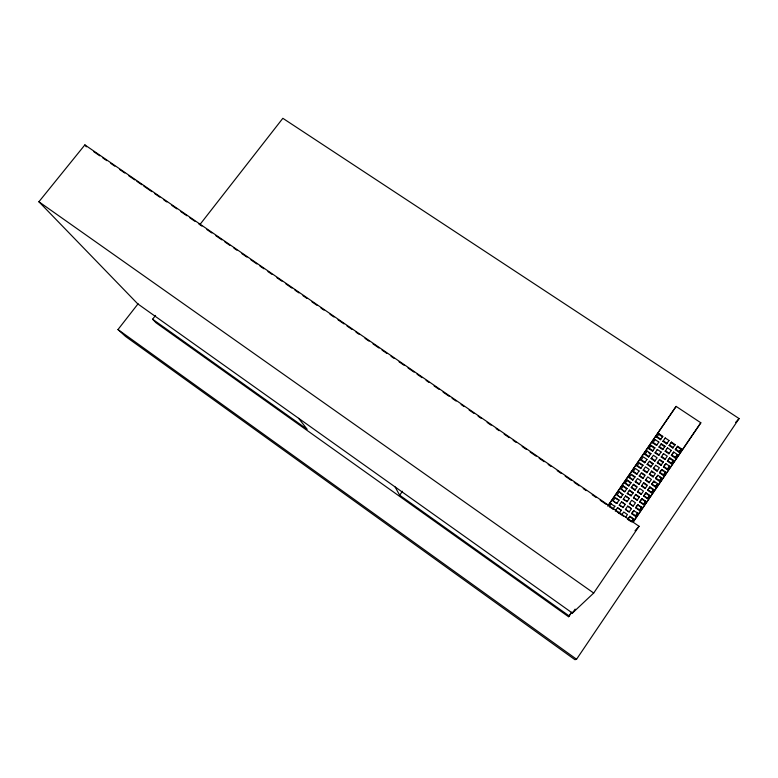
<?xml version="1.0" encoding="UTF-8"?>
<svg xmlns="http://www.w3.org/2000/svg" width="778" height="778" viewBox="0 0 778 778"><rect width="100%" height="100%" fill="white"/><g stroke="black" fill="none" stroke-linecap="round" stroke-linejoin="round"><path stroke-width="1.17" d="M611.061 503.852L614.766 506.4M613.064 500.925L616.779 503.473L613.064 500.925L615.32 497.609L619.035 500.157L616.001 498.64M617.071 495.08L620.786 497.619L617.071 495.08L619.327 491.754L622.779 494.701L619.327 491.754M621.077 489.255L621.33 488.837L624.783 491.784L621.077 489.255L623.334 485.919L627.049 488.458L626.776 488.866L623.071 486.338L623.334 485.919M625.065 483.43L625.337 483.002L629.052 485.54L628.77 485.958L625.065 483.43L627.331 480.094L631.046 482.623L630.764 483.05L627.058 480.522L627.331 480.094M629.052 477.614L629.334 477.177L633.039 479.705L632.757 480.143L629.052 477.614L631.328 474.269L635.033 476.797L634.751 477.235M633.029 471.818L633.321 471.371L637.026 473.89L636.735 474.337L633.029 471.818L635.305 468.463L639.02 470.982L638.719 471.439M637.007 466.032L637.299 465.565L641.004 468.084L640.702 468.541L637.007 466.032L639.283 462.667L642.998 465.176L642.686 465.643M640.965 460.245L641.266 459.769L644.981 462.278L644.67 462.754L640.965 460.245L643.25 456.881L646.965 459.39L646.654 459.866M644.923 454.478L645.234 453.992L648.949 456.491L648.628 456.978L644.923 454.478L647.218 451.104L650.923 453.603L650.603 454.089L648.755 452.845M646.907 451.6L647.218 451.104M648.881 448.712L649.192 448.216L652.907 450.715L652.577 451.211L648.881 448.712L651.176 445.337L654.881 447.827L654.551 448.332L650.855 445.843L651.176 445.337M652.82 442.964L653.15 442.458L656.856 444.948L656.525 445.454L652.82 442.964L655.125 439.58L658.83 442.069L658.489 442.575M633.175 522.174L700.832 422.794L676.111 406.398L608.717 504.815M654.794 440.095L655.125 439.58M656.758 437.226L657.099 436.701L660.804 439.191L660.464 439.706L656.758 437.226L659.063 433.832L662.768 436.312L662.428 436.837L658.723 434.357L659.063 433.832M613.006 508.958L615.019 506.021M617.499 507.723L621.214 510.28L617.499 507.723L615.233 511.029M619.249 505.165L623.227 507.344L619.249 505.165L621.515 501.859L625.24 504.407L622.964 507.723M621.515 501.859L625.24 504.407M623.256 499.32L627.243 501.479L623.256 499.32L625.522 495.994L629.246 498.542L626.971 501.859M625.522 495.994L629.246 498.542M627.253 493.476L631.25 495.615L627.253 493.476L629.528 490.15L633.243 492.688L630.968 496.014M629.528 490.15L629.246 490.558L632.961 493.096L633.243 492.688M631.24 487.641L631.522 487.232L635.247 489.77L634.955 490.179L631.24 487.641L633.525 484.315L637.24 486.843L634.955 490.179M633.525 484.315L633.234 484.733L636.025 486.629M635.227 481.825L635.519 481.397L639.244 483.926L638.942 484.354L635.227 481.825L637.513 478.48L641.237 481.008L638.942 484.354M639.205 476.01L639.506 475.572L643.221 478.1L642.92 478.538L639.205 476.01L641.5 472.664L645.215 475.193L642.92 478.538M643.182 470.213L643.484 469.756L647.199 472.285L646.888 472.732L643.182 470.213L645.468 466.858L649.192 469.377L646.888 472.732M647.14 464.427L647.461 463.96L651.176 466.469L650.855 466.936L647.14 464.427L649.435 461.062L653.16 463.571L650.855 466.936M651.098 458.641L651.419 458.164L655.144 460.673L654.804 461.15L651.098 458.641L653.403 455.276L657.118 457.775L654.804 461.15M655.047 452.874L655.377 452.388L659.092 454.887L658.762 455.373L655.047 452.874L657.361 449.499L661.076 451.999L658.762 455.373M138.124 303.741L117.984 329.551L125.608 336.495L574.942 659.695L576.556 659.248L739.1 418.583L282.842 118.305L200.043 224.404M657.021 449.995L657.361 449.499M658.995 447.117L659.336 446.611L663.05 449.11L662.7 449.606L658.995 447.117L661.31 443.732L665.025 446.222L662.7 449.606M661.31 443.732L660.96 444.238L664.665 446.728L665.025 446.222M662.924 441.359L663.274 440.854L666.989 443.343L666.639 443.849L662.924 441.359L665.248 437.975L668.963 440.465L666.639 443.849M664.898 438.491L665.248 437.975M632.037 521.153L633.662 518.838L629.927 516.271L627.642 519.568M635.383 516.252L637.678 512.945L633.652 510.747L631.648 513.684L635.383 516.252L637.678 512.945M639.38 510.368L641.685 507.061L637.649 504.883L635.655 507.81L639.38 510.368L641.685 507.061M643.377 504.504L645.691 501.188L641.947 498.63L641.646 499.029L639.652 501.956L643.377 504.504L645.691 501.188M647.364 498.649L649.679 495.323L645.944 492.775L645.633 493.184L643.639 496.101L647.364 498.649L649.679 495.323M651.351 492.805L653.666 489.469L649.931 486.931L649.611 487.349L647.617 490.266L651.351 492.805L653.666 489.469M655.319 486.96L657.643 483.624L653.909 481.086L653.578 481.524L651.594 484.431L655.319 486.96L657.643 483.624M659.287 481.135L661.621 477.789L657.887 475.261L657.546 475.708L655.562 478.616L659.287 481.135L661.621 477.789M663.255 475.319L665.589 471.964L661.854 469.445L661.504 469.902L659.53 472.8L663.255 475.319L665.589 471.964M667.203 469.513L669.547 466.158L665.812 463.639L665.453 464.106L663.478 467.004L667.203 469.513L669.547 466.158M671.151 463.717L673.495 460.352L669.761 457.843L669.401 458.32L667.427 461.208L671.151 463.717L673.495 460.352M675.09 457.931L677.444 454.556L673.709 452.057L673.34 452.543L671.365 455.431L675.09 457.931L677.444 454.556M679.029 452.164L681.382 448.78L677.648 446.28L677.268 446.786L675.304 449.665L679.029 452.164L681.382 448.78M633.662 518.838L631.658 521.795L627.914 519.218L629.927 516.271M155.561 315.411L152.605 319.213L156.145 322.87L568.543 616.721L571.256 612.733M633.243 521.688L700.832 422.794M568.543 616.721L571.976 612.072M572.413 613.083L593.692 593.05L639.059 526.278L84.88 144.903L38.9 201.765L137.696 303.819L572.413 613.083L575.117 609.116M625.424 517.506L627.438 514.559L623.703 511.992L621.69 514.939L623.557 516.222M625.444 509.425L627.72 506.118L631.454 508.676L629.169 511.982L625.444 509.425L629.169 511.982M629.451 503.56L631.726 500.244L635.461 502.802L633.166 506.108L629.451 503.56L633.166 506.108M633.448 497.706L635.733 494.39L639.458 496.938L637.163 500.254L633.448 497.706L637.464 499.865L637.163 500.254M637.435 491.871L639.73 488.535L643.455 491.083L641.16 494.409L637.435 491.871L637.727 491.463L641.461 494.001L641.16 494.409M641.422 486.036L643.717 482.7L647.442 485.239L645.137 488.574L641.422 486.036L641.724 485.618L645.448 488.156L645.137 488.574M645.4 480.221L647.695 476.875L651.419 479.404L649.115 482.749L645.4 480.221L645.711 479.783L649.435 482.321L649.115 482.749M649.367 474.405L651.672 471.06L655.397 473.578L653.082 476.924L649.367 474.405L649.688 473.967L653.413 476.486L653.082 476.924M653.325 468.609L655.64 465.244L659.365 467.763L657.05 471.118L653.325 468.609L653.656 468.152L657.381 470.671L657.05 471.118M657.284 462.813L659.598 459.448L663.323 461.967L660.999 465.322L657.284 462.813L657.624 462.346L661.349 464.865L660.999 465.322M661.232 457.036L663.556 453.662L667.281 456.171L664.947 459.545L661.232 457.036L661.582 456.56L665.307 459.069L664.947 459.545M665.171 451.269L667.505 447.885L671.22 450.384L668.885 453.769L665.171 451.269L665.53 450.773L669.255 453.273L668.885 453.769M669.109 445.512L671.443 442.118L675.158 444.617L672.824 448.002L669.109 445.512L669.469 445.006L673.194 447.496L672.824 448.002M631.648 513.684L633.944 510.378M635.655 507.81L637.95 504.504M639.652 501.956L641.947 498.63M643.639 496.101L645.944 492.775M647.617 490.266L649.931 486.931M651.594 484.431L653.909 481.086M655.562 478.616L657.887 475.261M659.53 472.8L661.854 469.445M663.478 467.004L665.812 463.639M667.427 461.208L669.761 457.843M671.365 455.431L673.709 452.057M675.304 449.665L677.648 446.28M613.239 509.24L609.242 506.488L611.304 503.463M616.779 503.473L619.035 500.157M620.786 497.619L623.042 494.302M624.783 491.784L627.049 488.458M628.77 485.958L631.046 482.623M632.757 480.143L635.033 476.797M636.735 474.337L639.02 470.982M640.702 468.541L642.998 465.176M644.67 462.754L646.965 459.39M648.628 456.978L650.923 453.603M652.577 451.211L654.881 447.827M656.525 445.454L658.83 442.069M660.464 439.706L662.768 436.312M621.214 510.28L619.21 513.227L615.486 510.66M607.696 506.099L676.111 406.398M668.603 440.97L668.963 440.465M660.726 452.485L661.076 451.999M653.16 463.571L652.83 464.038L650.048 462.161M671.443 442.118L671.074 442.633L674.789 445.123L675.158 444.617M667.145 448.391L667.505 447.885M663.206 454.148L663.556 453.662M569.282 616.03L399.668 495.207L402.498 491.268M651.672 471.06L651.351 471.507L653.209 472.761M643.717 482.7L643.406 483.128L646.197 485.025M635.733 494.39L635.441 494.789L639.166 497.327L639.458 496.938M627.72 506.118L631.454 508.676M670.86 450.88L671.22 450.384M663.323 461.967L662.973 462.433L660.191 460.557M635.023 530.79L639.059 526.278M735.57 422.464L739.1 418.583M678.202 447.408L680.993 449.276M675.683 449.169L679.408 451.668M671.735 454.945L675.469 457.454M670.335 458.942L673.126 460.829M667.787 460.741L671.521 463.25M663.829 466.537L667.563 469.056M661.504 469.902L663.371 471.157M659.87 472.353L663.605 474.881M639.915 463.766L641.762 465.02M659.413 476.963L661.271 478.227M655.903 478.178L659.637 480.707M642.122 473.744L643.98 474.998M653.578 481.524L655.446 482.788M651.925 484.004L655.66 486.542M631.969 475.348L633.817 476.603M649.611 487.349L653.335 489.877M647.938 489.848L651.672 492.396M645.633 493.184L649.358 495.722M643.951 495.703L647.685 498.251M641.646 499.029L645.37 501.577M639.954 501.567L643.688 504.125M637.649 504.883L641.383 507.441M635.947 507.441L639.681 509.998M631.93 513.324L635.675 515.892M629.645 516.621L633.38 519.189M609.291 506.4L611.148 507.674M93.778 151.691L99.778 155.824M102.784 157.895L106.79 160.647M110.797 163.399L114.794 166.161M119.802 169.604L124.801 173.047M128.808 175.809L134.818 179.942M136.821 181.313L141.82 184.756M143.823 186.137L151.827 191.651M154.832 193.712L159.84 197.165M163.837 199.917L166.842 201.979M171.85 205.431L176.849 208.874M180.856 211.626L186.856 215.759M189.861 217.83L194.87 221.273M198.876 224.025L201.872 226.097M206.88 229.539L211.879 232.982M215.885 235.744L221.895 239.877M224.891 241.939L229.899 245.381M233.906 248.143L236.901 250.205M241.909 253.647L246.918 257.1M250.915 259.852L256.925 263.985M259.93 266.057L263.927 268.809M267.933 271.561L271.94 274.323M276.939 277.765L281.947 281.208M285.954 283.96L291.954 288.103M294.959 290.165L298.966 292.917M302.963 295.679L306.97 298.431M311.968 301.874L316.977 305.326M320.983 308.078L323.988 310.14M329.989 314.273L333.995 317.035M337.992 319.787L344.002 323.92M347.007 325.992L352.006 329.434M356.013 332.187L359.018 334.258M365.018 338.391L369.025 341.143M373.032 343.905L379.032 348.038M382.037 350.1L387.036 353.543M391.042 356.305L394.047 358.366M399.056 361.809L404.054 365.261M408.061 368.013L414.061 372.147M417.066 374.218L422.075 377.661M426.072 380.413L429.077 382.484M434.085 385.927L439.084 389.37M443.09 392.122L449.091 396.255M452.096 398.326L456.103 401.078M461.111 404.531L464.106 406.593M469.115 410.035L474.113 413.478M478.12 416.24L481.125 418.301M487.125 422.435L491.132 425.196M496.14 428.639L499.136 430.701M504.144 434.153L509.152 437.596M513.149 440.348L516.154 442.419M522.164 446.553L526.161 449.305M530.168 452.067L536.178 456.2M539.173 458.261L544.182 461.704M548.189 464.466L551.184 466.528M557.194 470.661L561.201 473.423M565.198 476.175L571.208 480.308M574.203 482.379L579.211 485.822M583.218 488.574L586.223 490.646M592.223 494.779L596.23 497.531M600.227 500.283L606.237 504.416M618.247 512.683L621.252 514.754M627.253 518.887L631.259 521.639M38.9 201.765L593.692 593.05M152.605 319.213L307.203 429.339L298.645 418.321M117.984 329.551L576.556 659.248M84.88 144.903L86.358 146.809M395.107 486.94L399.668 495.207"/></g></svg>
